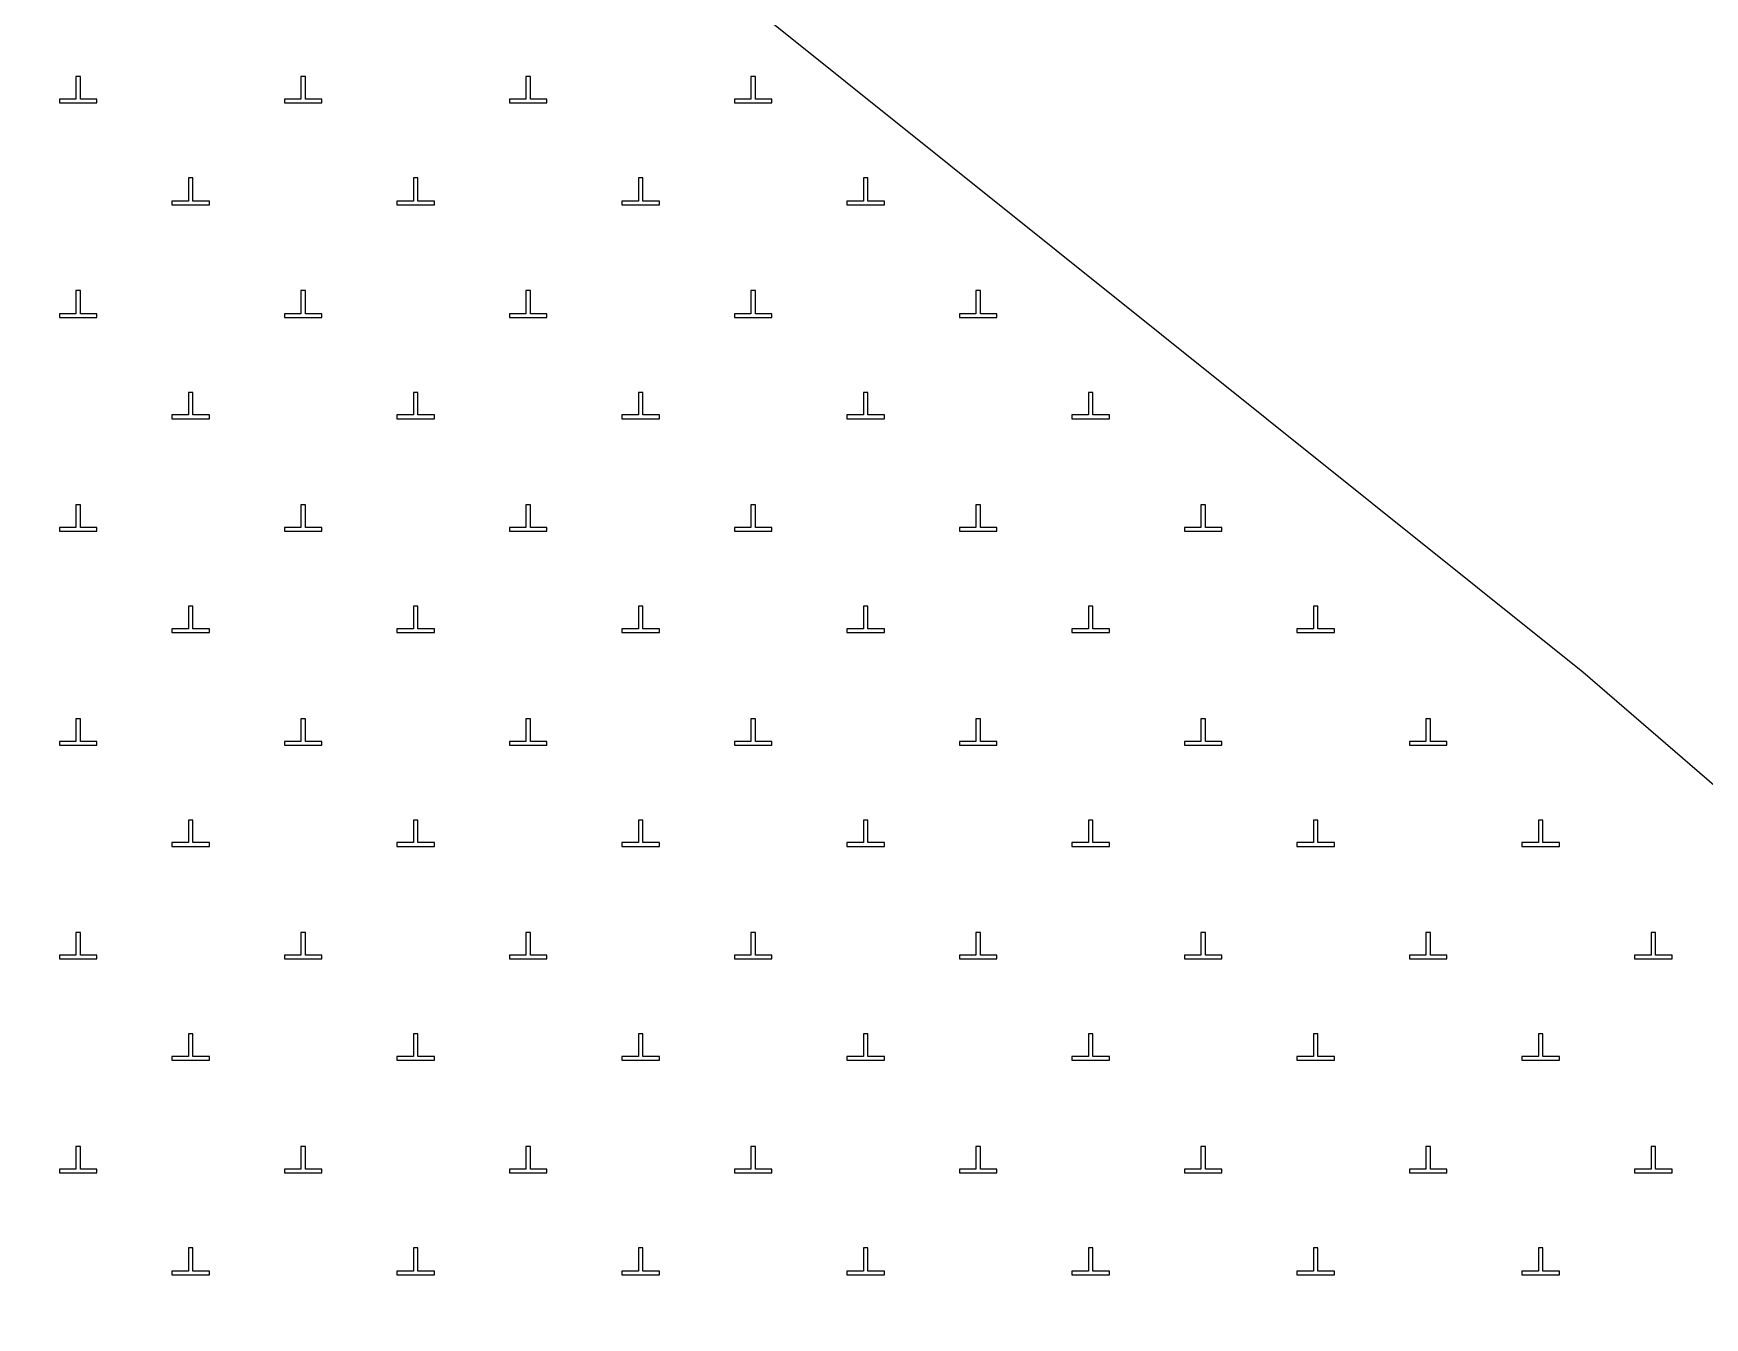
# Model space of a CAD drawing. Extents: x 550890 to 551618, y 1839259 to 1840146.
# Drawn here: x 551406.29 to 551428.57, y 1840058.04 to 1840075.16 of the extents above; entities that cross this region are included whole.
import ezdxf

# ---------------------------------------------------------------- set-up
doc = ezdxf.new("R2010")
doc.units = 0
doc.layers.add('Level 19', color=7, linetype='Continuous')
doc.layers.add('Level 23', color=7, linetype='Continuous')

msp = doc.modelspace()

# ---------------------------------------------------------------- linework, layer by layer
at = {"layer": 'Level 19'}
for p, q in [((551406.92, 1840074.58), (551406.86, 1840074.58)), ((551406.86, 1840074.58), (551406.86, 1840074.28)), ((551406.92, 1840074.28), (551406.92, 1840074.58)), ((551409.92, 1840074.58), (551409.86, 1840074.58)), ((551409.86, 1840074.58), (551409.86, 1840074.28)), ((551409.92, 1840074.28), (551409.92, 1840074.58)), ((551412.92, 1840074.58), (551412.86, 1840074.58)), ((551412.86, 1840074.58), (551412.86, 1840074.28)), ((551412.92, 1840074.28), (551412.92, 1840074.58)), ((551415.92, 1840074.58), (551415.86, 1840074.58)), ((551415.86, 1840074.58), (551415.86, 1840074.28)), ((551415.92, 1840074.28), (551415.92, 1840074.58)), ((551406.86, 1840074.28), (551406.64, 1840074.28)), ((551406.64, 1840074.28), (551406.64, 1840074.23)), ((551407.14, 1840074.28), (551406.92, 1840074.28)), ((551407.14, 1840074.23), (551407.14, 1840074.28)), ((551409.86, 1840074.28), (551409.64, 1840074.28)), ((551409.64, 1840074.28), (551409.64, 1840074.23)), ((551410.14, 1840074.28), (551409.92, 1840074.28)), ((551410.14, 1840074.23), (551410.14, 1840074.28)), ((551412.86, 1840074.28), (551412.64, 1840074.28)), ((551412.64, 1840074.28), (551412.64, 1840074.23)), ((551413.14, 1840074.28), (551412.92, 1840074.28)), ((551413.14, 1840074.23), (551413.14, 1840074.28)), ((551415.86, 1840074.28), (551415.64, 1840074.28)), ((551415.64, 1840074.28), (551415.64, 1840074.23)), ((551416.14, 1840074.28), (551415.92, 1840074.28)), ((551416.14, 1840074.23), (551416.14, 1840074.28)), ((551406.64, 1840074.23), (551407.14, 1840074.23)), ((551409.64, 1840074.23), (551410.14, 1840074.23)), ((551412.64, 1840074.23), (551413.14, 1840074.23)), ((551415.64, 1840074.23), (551416.14, 1840074.23)), ((551408.42, 1840073.23), (551408.36, 1840073.23)), ((551408.36, 1840073.23), (551408.36, 1840072.92)), ((551408.42, 1840072.92), (551408.42, 1840073.23)), ((551411.42, 1840073.23), (551411.36, 1840073.23)), ((551411.36, 1840073.23), (551411.36, 1840072.92)), ((551411.42, 1840072.92), (551411.42, 1840073.23)), ((551414.42, 1840073.23), (551414.36, 1840073.23)), ((551414.36, 1840073.23), (551414.36, 1840072.92)), ((551414.42, 1840072.92), (551414.42, 1840073.23)), ((551417.42, 1840073.23), (551417.36, 1840073.23)), ((551417.36, 1840073.23), (551417.36, 1840072.92)), ((551417.42, 1840072.92), (551417.42, 1840073.23)), ((551408.36, 1840072.92), (551408.14, 1840072.92)), ((551408.14, 1840072.92), (551408.14, 1840072.87)), ((551408.14, 1840072.87), (551408.64, 1840072.87)), ((551408.64, 1840072.92), (551408.42, 1840072.92)), ((551408.64, 1840072.87), (551408.64, 1840072.92)), ((551411.36, 1840072.92), (551411.14, 1840072.92)), ((551411.14, 1840072.92), (551411.14, 1840072.87)), ((551411.14, 1840072.87), (551411.64, 1840072.87)), ((551411.64, 1840072.92), (551411.42, 1840072.92)), ((551411.64, 1840072.87), (551411.64, 1840072.92)), ((551414.36, 1840072.92), (551414.14, 1840072.92)), ((551414.14, 1840072.92), (551414.14, 1840072.87)), ((551414.14, 1840072.87), (551414.64, 1840072.87)), ((551414.64, 1840072.92), (551414.42, 1840072.92)), ((551414.64, 1840072.87), (551414.64, 1840072.92)), ((551417.36, 1840072.92), (551417.14, 1840072.92)), ((551417.14, 1840072.92), (551417.14, 1840072.87)), ((551417.14, 1840072.87), (551417.64, 1840072.87)), ((551417.64, 1840072.92), (551417.42, 1840072.92)), ((551417.64, 1840072.87), (551417.64, 1840072.92)), ((551406.92, 1840071.73), (551406.86, 1840071.73)), ((551406.86, 1840071.73), (551406.86, 1840071.42)), ((551406.92, 1840071.42), (551406.92, 1840071.73)), ((551409.92, 1840071.73), (551409.86, 1840071.73)), ((551409.86, 1840071.73), (551409.86, 1840071.42)), ((551409.92, 1840071.42), (551409.92, 1840071.73)), ((551412.92, 1840071.73), (551412.86, 1840071.73)), ((551412.86, 1840071.73), (551412.86, 1840071.42)), ((551412.92, 1840071.42), (551412.92, 1840071.73)), ((551415.92, 1840071.73), (551415.86, 1840071.73)), ((551415.86, 1840071.73), (551415.86, 1840071.42)), ((551415.92, 1840071.42), (551415.92, 1840071.73)), ((551418.92, 1840071.73), (551418.86, 1840071.73)), ((551418.86, 1840071.73), (551418.86, 1840071.42)), ((551418.92, 1840071.42), (551418.92, 1840071.73)), ((551406.86, 1840071.42), (551406.64, 1840071.42)), ((551406.64, 1840071.42), (551406.64, 1840071.37)), ((551406.64, 1840071.37), (551407.14, 1840071.37)), ((551407.14, 1840071.42), (551406.92, 1840071.42)), ((551407.14, 1840071.37), (551407.14, 1840071.42)), ((551409.86, 1840071.42), (551409.64, 1840071.42)), ((551409.64, 1840071.42), (551409.64, 1840071.37)), ((551409.64, 1840071.37), (551410.14, 1840071.37)), ((551410.14, 1840071.42), (551409.92, 1840071.42)), ((551410.14, 1840071.37), (551410.14, 1840071.42)), ((551412.86, 1840071.42), (551412.64, 1840071.42)), ((551412.64, 1840071.42), (551412.64, 1840071.37)), ((551412.64, 1840071.37), (551413.14, 1840071.37)), ((551413.14, 1840071.42), (551412.92, 1840071.42)), ((551413.14, 1840071.37), (551413.14, 1840071.42)), ((551415.86, 1840071.42), (551415.64, 1840071.42)), ((551415.64, 1840071.42), (551415.64, 1840071.37)), ((551415.64, 1840071.37), (551416.14, 1840071.37)), ((551416.14, 1840071.42), (551415.92, 1840071.42)), ((551416.14, 1840071.37), (551416.14, 1840071.42)), ((551418.86, 1840071.42), (551418.64, 1840071.42)), ((551418.64, 1840071.42), (551418.64, 1840071.37)), ((551418.64, 1840071.37), (551419.14, 1840071.37)), ((551419.14, 1840071.42), (551418.92, 1840071.42)), ((551419.14, 1840071.37), (551419.14, 1840071.42)), ((551408.42, 1840070.37), (551408.36, 1840070.37)), ((551408.36, 1840070.37), (551408.36, 1840070.07)), ((551408.42, 1840070.07), (551408.42, 1840070.37)), ((551411.42, 1840070.37), (551411.36, 1840070.37)), ((551411.36, 1840070.37), (551411.36, 1840070.07)), ((551411.42, 1840070.07), (551411.42, 1840070.37)), ((551414.42, 1840070.37), (551414.36, 1840070.37)), ((551414.36, 1840070.37), (551414.36, 1840070.07)), ((551414.42, 1840070.07), (551414.42, 1840070.37)), ((551417.42, 1840070.37), (551417.36, 1840070.37)), ((551417.36, 1840070.37), (551417.36, 1840070.07)), ((551417.42, 1840070.07), (551417.42, 1840070.37)), ((551420.42, 1840070.37), (551420.36, 1840070.37)), ((551420.36, 1840070.37), (551420.36, 1840070.07)), ((551420.42, 1840070.07), (551420.42, 1840070.37)), ((551408.36, 1840070.07), (551408.14, 1840070.07)), ((551408.14, 1840070.07), (551408.14, 1840070.02)), ((551408.64, 1840070.07), (551408.42, 1840070.07)), ((551408.64, 1840070.02), (551408.64, 1840070.07)), ((551411.36, 1840070.07), (551411.14, 1840070.07)), ((551411.14, 1840070.07), (551411.14, 1840070.02)), ((551411.64, 1840070.07), (551411.42, 1840070.07)), ((551411.64, 1840070.02), (551411.64, 1840070.07)), ((551414.36, 1840070.07), (551414.14, 1840070.07)), ((551414.14, 1840070.07), (551414.14, 1840070.02)), ((551414.64, 1840070.07), (551414.42, 1840070.07)), ((551414.64, 1840070.02), (551414.64, 1840070.07)), ((551417.36, 1840070.07), (551417.14, 1840070.07)), ((551417.14, 1840070.07), (551417.14, 1840070.02)), ((551417.64, 1840070.07), (551417.42, 1840070.07)), ((551417.64, 1840070.02), (551417.64, 1840070.07)), ((551420.36, 1840070.07), (551420.14, 1840070.07)), ((551420.14, 1840070.07), (551420.14, 1840070.02)), ((551420.64, 1840070.07), (551420.42, 1840070.07)), ((551420.64, 1840070.02), (551420.64, 1840070.07)), ((551408.14, 1840070.02), (551408.64, 1840070.02)), ((551411.14, 1840070.02), (551411.64, 1840070.02)), ((551414.14, 1840070.02), (551414.64, 1840070.02)), ((551417.14, 1840070.02), (551417.64, 1840070.02)), ((551420.14, 1840070.02), (551420.64, 1840070.02)), ((551406.92, 1840068.87), (551406.86, 1840068.87)), ((551406.86, 1840068.87), (551406.86, 1840068.57)), ((551406.92, 1840068.57), (551406.92, 1840068.87)), ((551409.92, 1840068.87), (551409.86, 1840068.87)), ((551409.86, 1840068.87), (551409.86, 1840068.57)), ((551409.92, 1840068.57), (551409.92, 1840068.87)), ((551412.92, 1840068.87), (551412.86, 1840068.87)), ((551412.86, 1840068.87), (551412.86, 1840068.57)), ((551412.92, 1840068.57), (551412.92, 1840068.87)), ((551415.92, 1840068.87), (551415.86, 1840068.87)), ((551415.86, 1840068.87), (551415.86, 1840068.57)), ((551415.92, 1840068.57), (551415.92, 1840068.87)), ((551418.92, 1840068.87), (551418.86, 1840068.87)), ((551418.86, 1840068.87), (551418.86, 1840068.57)), ((551418.92, 1840068.57), (551418.92, 1840068.87)), ((551421.92, 1840068.87), (551421.86, 1840068.87)), ((551421.86, 1840068.87), (551421.86, 1840068.57)), ((551421.92, 1840068.57), (551421.92, 1840068.87)), ((551406.86, 1840068.57), (551406.64, 1840068.57)), ((551406.64, 1840068.57), (551406.64, 1840068.52)), ((551406.64, 1840068.52), (551407.14, 1840068.52)), ((551407.14, 1840068.57), (551406.92, 1840068.57)), ((551407.14, 1840068.52), (551407.14, 1840068.57)), ((551409.86, 1840068.57), (551409.64, 1840068.57)), ((551409.64, 1840068.57), (551409.64, 1840068.52)), ((551409.64, 1840068.52), (551410.14, 1840068.52)), ((551410.14, 1840068.57), (551409.92, 1840068.57)), ((551410.14, 1840068.52), (551410.14, 1840068.57)), ((551412.86, 1840068.57), (551412.64, 1840068.57)), ((551412.64, 1840068.57), (551412.64, 1840068.52)), ((551412.64, 1840068.52), (551413.14, 1840068.52)), ((551413.14, 1840068.57), (551412.92, 1840068.57)), ((551413.14, 1840068.52), (551413.14, 1840068.57)), ((551415.86, 1840068.57), (551415.64, 1840068.57)), ((551415.64, 1840068.57), (551415.64, 1840068.52)), ((551415.64, 1840068.52), (551416.14, 1840068.52)), ((551416.14, 1840068.57), (551415.92, 1840068.57)), ((551416.14, 1840068.52), (551416.14, 1840068.57)), ((551418.86, 1840068.57), (551418.64, 1840068.57)), ((551418.64, 1840068.57), (551418.64, 1840068.52)), ((551418.64, 1840068.52), (551419.14, 1840068.52)), ((551419.14, 1840068.57), (551418.92, 1840068.57)), ((551419.14, 1840068.52), (551419.14, 1840068.57)), ((551421.86, 1840068.57), (551421.64, 1840068.57)), ((551421.64, 1840068.57), (551421.64, 1840068.52)), ((551421.64, 1840068.52), (551422.14, 1840068.52)), ((551422.14, 1840068.57), (551421.92, 1840068.57)), ((551422.14, 1840068.52), (551422.14, 1840068.57)), ((551408.42, 1840067.52), (551408.36, 1840067.52)), ((551408.36, 1840067.52), (551408.36, 1840067.22)), ((551408.42, 1840067.22), (551408.42, 1840067.52)), ((551411.42, 1840067.52), (551411.36, 1840067.52)), ((551411.36, 1840067.52), (551411.36, 1840067.22)), ((551411.42, 1840067.22), (551411.42, 1840067.52)), ((551414.42, 1840067.52), (551414.36, 1840067.52)), ((551414.36, 1840067.52), (551414.36, 1840067.22)), ((551414.42, 1840067.22), (551414.42, 1840067.52)), ((551417.42, 1840067.52), (551417.36, 1840067.52)), ((551417.36, 1840067.52), (551417.36, 1840067.22)), ((551417.42, 1840067.22), (551417.42, 1840067.52)), ((551420.42, 1840067.52), (551420.36, 1840067.52)), ((551420.36, 1840067.52), (551420.36, 1840067.22)), ((551420.42, 1840067.22), (551420.42, 1840067.52)), ((551423.42, 1840067.52), (551423.36, 1840067.52)), ((551423.36, 1840067.52), (551423.36, 1840067.22)), ((551423.42, 1840067.22), (551423.42, 1840067.52)), ((551408.36, 1840067.22), (551408.14, 1840067.22)), ((551408.14, 1840067.22), (551408.14, 1840067.17)), ((551408.14, 1840067.17), (551408.64, 1840067.17)), ((551408.64, 1840067.22), (551408.42, 1840067.22)), ((551408.64, 1840067.17), (551408.64, 1840067.22)), ((551411.36, 1840067.22), (551411.14, 1840067.22)), ((551411.14, 1840067.22), (551411.14, 1840067.17)), ((551411.14, 1840067.17), (551411.64, 1840067.17)), ((551411.64, 1840067.22), (551411.42, 1840067.22)), ((551411.64, 1840067.17), (551411.64, 1840067.22)), ((551414.36, 1840067.22), (551414.14, 1840067.22)), ((551414.14, 1840067.22), (551414.14, 1840067.17)), ((551414.14, 1840067.17), (551414.64, 1840067.17)), ((551414.64, 1840067.22), (551414.42, 1840067.22)), ((551414.64, 1840067.17), (551414.64, 1840067.22)), ((551417.36, 1840067.22), (551417.14, 1840067.22)), ((551417.14, 1840067.22), (551417.14, 1840067.17)), ((551417.14, 1840067.17), (551417.64, 1840067.17)), ((551417.64, 1840067.22), (551417.42, 1840067.22)), ((551417.64, 1840067.17), (551417.64, 1840067.22)), ((551420.36, 1840067.22), (551420.14, 1840067.22)), ((551420.14, 1840067.22), (551420.14, 1840067.17)), ((551420.14, 1840067.17), (551420.64, 1840067.17)), ((551420.64, 1840067.22), (551420.42, 1840067.22)), ((551420.64, 1840067.17), (551420.64, 1840067.22)), ((551423.36, 1840067.22), (551423.14, 1840067.22)), ((551423.14, 1840067.22), (551423.14, 1840067.17)), ((551423.14, 1840067.17), (551423.64, 1840067.17)), ((551423.64, 1840067.22), (551423.42, 1840067.22)), ((551423.64, 1840067.17), (551423.64, 1840067.22)), ((551406.92, 1840066.02), (551406.86, 1840066.02)), ((551406.86, 1840066.02), (551406.86, 1840065.72)), ((551406.92, 1840065.72), (551406.92, 1840066.02)), ((551409.92, 1840066.02), (551409.86, 1840066.02)), ((551409.86, 1840066.02), (551409.86, 1840065.72)), ((551409.92, 1840065.72), (551409.92, 1840066.02)), ((551412.92, 1840066.02), (551412.86, 1840066.02)), ((551412.86, 1840066.02), (551412.86, 1840065.72)), ((551412.92, 1840065.72), (551412.92, 1840066.02)), ((551415.92, 1840066.02), (551415.86, 1840066.02)), ((551415.86, 1840066.02), (551415.86, 1840065.72)), ((551415.92, 1840065.72), (551415.92, 1840066.02)), ((551418.92, 1840066.02), (551418.86, 1840066.02)), ((551418.86, 1840066.02), (551418.86, 1840065.72)), ((551418.92, 1840065.72), (551418.92, 1840066.02)), ((551421.92, 1840066.02), (551421.86, 1840066.02)), ((551421.86, 1840066.02), (551421.86, 1840065.72)), ((551421.92, 1840065.72), (551421.92, 1840066.02)), ((551424.92, 1840066.02), (551424.86, 1840066.02)), ((551424.86, 1840066.02), (551424.86, 1840065.72)), ((551424.92, 1840065.72), (551424.92, 1840066.02)), ((551406.86, 1840065.72), (551406.64, 1840065.72)), ((551406.64, 1840065.72), (551406.64, 1840065.67)), ((551406.64, 1840065.67), (551407.14, 1840065.67)), ((551407.14, 1840065.72), (551406.92, 1840065.72)), ((551407.14, 1840065.67), (551407.14, 1840065.72)), ((551409.86, 1840065.72), (551409.64, 1840065.72)), ((551409.64, 1840065.72), (551409.64, 1840065.67)), ((551409.64, 1840065.67), (551410.14, 1840065.67)), ((551410.14, 1840065.72), (551409.92, 1840065.72)), ((551410.14, 1840065.67), (551410.14, 1840065.72)), ((551412.86, 1840065.72), (551412.64, 1840065.72)), ((551412.64, 1840065.72), (551412.64, 1840065.67)), ((551412.64, 1840065.67), (551413.14, 1840065.67)), ((551413.14, 1840065.72), (551412.92, 1840065.72)), ((551413.14, 1840065.67), (551413.14, 1840065.72)), ((551415.86, 1840065.72), (551415.64, 1840065.72)), ((551415.64, 1840065.72), (551415.64, 1840065.67)), ((551415.64, 1840065.67), (551416.14, 1840065.67)), ((551416.14, 1840065.72), (551415.92, 1840065.72)), ((551416.14, 1840065.67), (551416.14, 1840065.72)), ((551418.86, 1840065.72), (551418.64, 1840065.72)), ((551418.64, 1840065.72), (551418.64, 1840065.67)), ((551418.64, 1840065.67), (551419.14, 1840065.67)), ((551419.14, 1840065.72), (551418.92, 1840065.72)), ((551419.14, 1840065.67), (551419.14, 1840065.72)), ((551421.86, 1840065.72), (551421.64, 1840065.72)), ((551421.64, 1840065.72), (551421.64, 1840065.67)), ((551421.64, 1840065.67), (551422.14, 1840065.67)), ((551422.14, 1840065.72), (551421.92, 1840065.72)), ((551422.14, 1840065.67), (551422.14, 1840065.72)), ((551424.86, 1840065.72), (551424.64, 1840065.72)), ((551424.64, 1840065.72), (551424.64, 1840065.67)), ((551424.64, 1840065.67), (551425.14, 1840065.67)), ((551425.14, 1840065.72), (551424.92, 1840065.72)), ((551425.14, 1840065.67), (551425.14, 1840065.72)), ((551408.42, 1840064.67), (551408.36, 1840064.67)), ((551408.36, 1840064.67), (551408.36, 1840064.37)), ((551408.42, 1840064.37), (551408.42, 1840064.67)), ((551411.42, 1840064.67), (551411.36, 1840064.67)), ((551411.36, 1840064.67), (551411.36, 1840064.37)), ((551411.42, 1840064.37), (551411.42, 1840064.67)), ((551414.42, 1840064.67), (551414.36, 1840064.67)), ((551414.36, 1840064.67), (551414.36, 1840064.37)), ((551414.42, 1840064.37), (551414.42, 1840064.67)), ((551417.42, 1840064.67), (551417.36, 1840064.67)), ((551417.36, 1840064.67), (551417.36, 1840064.37)), ((551417.42, 1840064.37), (551417.42, 1840064.67)), ((551420.42, 1840064.67), (551420.36, 1840064.67)), ((551420.36, 1840064.67), (551420.36, 1840064.37)), ((551420.42, 1840064.37), (551420.42, 1840064.67)), ((551423.42, 1840064.67), (551423.36, 1840064.67)), ((551423.36, 1840064.67), (551423.36, 1840064.37)), ((551423.42, 1840064.37), (551423.42, 1840064.67)), ((551426.42, 1840064.67), (551426.36, 1840064.67)), ((551426.36, 1840064.67), (551426.36, 1840064.37)), ((551426.42, 1840064.37), (551426.42, 1840064.67)), ((551408.36, 1840064.37), (551408.14, 1840064.37)), ((551408.14, 1840064.37), (551408.14, 1840064.32)), ((551408.14, 1840064.32), (551408.64, 1840064.32)), ((551408.64, 1840064.37), (551408.42, 1840064.37)), ((551408.64, 1840064.32), (551408.64, 1840064.37)), ((551411.36, 1840064.37), (551411.14, 1840064.37)), ((551411.14, 1840064.37), (551411.14, 1840064.32)), ((551411.14, 1840064.32), (551411.64, 1840064.32)), ((551411.64, 1840064.37), (551411.42, 1840064.37)), ((551411.64, 1840064.32), (551411.64, 1840064.37)), ((551414.36, 1840064.37), (551414.14, 1840064.37)), ((551414.14, 1840064.37), (551414.14, 1840064.32)), ((551414.14, 1840064.32), (551414.64, 1840064.32)), ((551414.64, 1840064.37), (551414.42, 1840064.37)), ((551414.64, 1840064.32), (551414.64, 1840064.37)), ((551417.36, 1840064.37), (551417.14, 1840064.37)), ((551417.14, 1840064.37), (551417.14, 1840064.32)), ((551417.14, 1840064.32), (551417.64, 1840064.32)), ((551417.64, 1840064.37), (551417.42, 1840064.37)), ((551417.64, 1840064.32), (551417.64, 1840064.37)), ((551420.36, 1840064.37), (551420.14, 1840064.37)), ((551420.14, 1840064.37), (551420.14, 1840064.32)), ((551420.14, 1840064.32), (551420.64, 1840064.32)), ((551420.64, 1840064.37), (551420.42, 1840064.37)), ((551420.64, 1840064.32), (551420.64, 1840064.37)), ((551423.36, 1840064.37), (551423.14, 1840064.37)), ((551423.14, 1840064.37), (551423.14, 1840064.32)), ((551423.14, 1840064.32), (551423.64, 1840064.32)), ((551423.64, 1840064.37), (551423.42, 1840064.37)), ((551423.64, 1840064.32), (551423.64, 1840064.37)), ((551426.36, 1840064.37), (551426.14, 1840064.37)), ((551426.14, 1840064.37), (551426.14, 1840064.32)), ((551426.14, 1840064.32), (551426.64, 1840064.32)), ((551426.64, 1840064.37), (551426.42, 1840064.37)), ((551426.64, 1840064.32), (551426.64, 1840064.37)), ((551406.92, 1840063.17), (551406.86, 1840063.17)), ((551406.86, 1840063.17), (551406.86, 1840062.87)), ((551406.92, 1840062.87), (551406.92, 1840063.17)), ((551409.92, 1840063.17), (551409.86, 1840063.17)), ((551409.86, 1840063.17), (551409.86, 1840062.87)), ((551409.92, 1840062.87), (551409.92, 1840063.17)), ((551412.92, 1840063.17), (551412.86, 1840063.17)), ((551412.86, 1840063.17), (551412.86, 1840062.87)), ((551412.92, 1840062.87), (551412.92, 1840063.17)), ((551415.92, 1840063.17), (551415.86, 1840063.17)), ((551415.86, 1840063.17), (551415.86, 1840062.87)), ((551415.92, 1840062.87), (551415.92, 1840063.17)), ((551418.92, 1840063.17), (551418.86, 1840063.17)), ((551418.86, 1840063.17), (551418.86, 1840062.87)), ((551418.92, 1840062.87), (551418.92, 1840063.17)), ((551421.92, 1840063.17), (551421.86, 1840063.17)), ((551421.86, 1840063.17), (551421.86, 1840062.87)), ((551421.92, 1840062.87), (551421.92, 1840063.17)), ((551424.92, 1840063.17), (551424.86, 1840063.17)), ((551424.86, 1840063.17), (551424.86, 1840062.87)), ((551424.92, 1840062.87), (551424.92, 1840063.17)), ((551427.92, 1840063.17), (551427.86, 1840063.17)), ((551427.86, 1840063.17), (551427.86, 1840062.87)), ((551427.92, 1840062.87), (551427.92, 1840063.17)), ((551406.86, 1840062.87), (551406.64, 1840062.87)), ((551406.64, 1840062.87), (551406.64, 1840062.82)), ((551406.64, 1840062.82), (551407.14, 1840062.82)), ((551407.14, 1840062.87), (551406.92, 1840062.87)), ((551407.14, 1840062.82), (551407.14, 1840062.87)), ((551409.86, 1840062.87), (551409.64, 1840062.87)), ((551409.64, 1840062.87), (551409.64, 1840062.82)), ((551409.64, 1840062.82), (551410.14, 1840062.82)), ((551410.14, 1840062.87), (551409.92, 1840062.87)), ((551410.14, 1840062.82), (551410.14, 1840062.87)), ((551412.86, 1840062.87), (551412.64, 1840062.87)), ((551412.64, 1840062.87), (551412.64, 1840062.82)), ((551412.64, 1840062.82), (551413.14, 1840062.82)), ((551413.14, 1840062.87), (551412.92, 1840062.87)), ((551413.14, 1840062.82), (551413.14, 1840062.87)), ((551415.86, 1840062.87), (551415.64, 1840062.87)), ((551415.64, 1840062.87), (551415.64, 1840062.82)), ((551415.64, 1840062.82), (551416.14, 1840062.82)), ((551416.14, 1840062.87), (551415.92, 1840062.87)), ((551416.14, 1840062.82), (551416.14, 1840062.87)), ((551418.86, 1840062.87), (551418.64, 1840062.87)), ((551418.64, 1840062.87), (551418.64, 1840062.82)), ((551418.64, 1840062.82), (551419.14, 1840062.82)), ((551419.14, 1840062.87), (551418.92, 1840062.87)), ((551419.14, 1840062.82), (551419.14, 1840062.87)), ((551421.86, 1840062.87), (551421.64, 1840062.87)), ((551421.64, 1840062.87), (551421.64, 1840062.82)), ((551421.64, 1840062.82), (551422.14, 1840062.82)), ((551422.14, 1840062.87), (551421.92, 1840062.87)), ((551422.14, 1840062.82), (551422.14, 1840062.87)), ((551424.86, 1840062.87), (551424.64, 1840062.87)), ((551424.64, 1840062.87), (551424.64, 1840062.82)), ((551424.64, 1840062.82), (551425.14, 1840062.82)), ((551425.14, 1840062.87), (551424.92, 1840062.87)), ((551425.14, 1840062.82), (551425.14, 1840062.87)), ((551427.86, 1840062.87), (551427.64, 1840062.87)), ((551427.64, 1840062.87), (551427.64, 1840062.82)), ((551427.64, 1840062.82), (551428.14, 1840062.82)), ((551428.14, 1840062.87), (551427.92, 1840062.87)), ((551428.14, 1840062.82), (551428.14, 1840062.87)), ((551408.42, 1840061.82), (551408.36, 1840061.82)), ((551408.36, 1840061.82), (551408.36, 1840061.52)), ((551408.42, 1840061.52), (551408.42, 1840061.82)), ((551411.42, 1840061.82), (551411.36, 1840061.82)), ((551411.36, 1840061.82), (551411.36, 1840061.52)), ((551411.42, 1840061.52), (551411.42, 1840061.82)), ((551414.42, 1840061.82), (551414.36, 1840061.82)), ((551414.36, 1840061.82), (551414.36, 1840061.52)), ((551414.42, 1840061.52), (551414.42, 1840061.82)), ((551417.42, 1840061.82), (551417.36, 1840061.82)), ((551417.36, 1840061.82), (551417.36, 1840061.52)), ((551417.42, 1840061.52), (551417.42, 1840061.82)), ((551420.42, 1840061.82), (551420.36, 1840061.82)), ((551420.36, 1840061.82), (551420.36, 1840061.52)), ((551420.42, 1840061.52), (551420.42, 1840061.82)), ((551423.42, 1840061.82), (551423.36, 1840061.82)), ((551423.36, 1840061.82), (551423.36, 1840061.52)), ((551423.42, 1840061.52), (551423.42, 1840061.82)), ((551426.42, 1840061.82), (551426.36, 1840061.82)), ((551426.36, 1840061.82), (551426.36, 1840061.52)), ((551426.42, 1840061.52), (551426.42, 1840061.82)), ((551408.36, 1840061.52), (551408.14, 1840061.52)), ((551408.14, 1840061.52), (551408.14, 1840061.47)), ((551408.14, 1840061.47), (551408.64, 1840061.47)), ((551408.64, 1840061.52), (551408.42, 1840061.52)), ((551408.64, 1840061.47), (551408.64, 1840061.52)), ((551411.36, 1840061.52), (551411.14, 1840061.52)), ((551411.14, 1840061.52), (551411.14, 1840061.47)), ((551411.14, 1840061.47), (551411.64, 1840061.47)), ((551411.64, 1840061.52), (551411.42, 1840061.52)), ((551411.64, 1840061.47), (551411.64, 1840061.52)), ((551414.36, 1840061.52), (551414.14, 1840061.52)), ((551414.14, 1840061.52), (551414.14, 1840061.47)), ((551414.14, 1840061.47), (551414.64, 1840061.47)), ((551414.64, 1840061.52), (551414.42, 1840061.52)), ((551414.64, 1840061.47), (551414.64, 1840061.52)), ((551417.36, 1840061.52), (551417.14, 1840061.52)), ((551417.14, 1840061.52), (551417.14, 1840061.47)), ((551417.14, 1840061.47), (551417.64, 1840061.47)), ((551417.64, 1840061.52), (551417.42, 1840061.52)), ((551417.64, 1840061.47), (551417.64, 1840061.52)), ((551420.36, 1840061.52), (551420.14, 1840061.52)), ((551420.14, 1840061.52), (551420.14, 1840061.47)), ((551420.14, 1840061.47), (551420.64, 1840061.47)), ((551420.64, 1840061.52), (551420.42, 1840061.52)), ((551420.64, 1840061.47), (551420.64, 1840061.52)), ((551423.36, 1840061.52), (551423.14, 1840061.52)), ((551423.14, 1840061.52), (551423.14, 1840061.47)), ((551423.14, 1840061.47), (551423.64, 1840061.47)), ((551423.64, 1840061.52), (551423.42, 1840061.52)), ((551423.64, 1840061.47), (551423.64, 1840061.52)), ((551426.36, 1840061.52), (551426.14, 1840061.52)), ((551426.14, 1840061.52), (551426.14, 1840061.47)), ((551426.14, 1840061.47), (551426.64, 1840061.47)), ((551426.64, 1840061.52), (551426.42, 1840061.52)), ((551426.64, 1840061.47), (551426.64, 1840061.52)), ((551406.92, 1840060.32), (551406.86, 1840060.32)), ((551406.86, 1840060.32), (551406.86, 1840060.02)), ((551406.92, 1840060.02), (551406.92, 1840060.32)), ((551409.92, 1840060.32), (551409.86, 1840060.32)), ((551409.86, 1840060.32), (551409.86, 1840060.02)), ((551409.92, 1840060.02), (551409.92, 1840060.32)), ((551412.92, 1840060.32), (551412.86, 1840060.32)), ((551412.86, 1840060.32), (551412.86, 1840060.02)), ((551412.92, 1840060.02), (551412.92, 1840060.32)), ((551415.92, 1840060.32), (551415.86, 1840060.32)), ((551415.86, 1840060.32), (551415.86, 1840060.02)), ((551415.92, 1840060.02), (551415.92, 1840060.32)), ((551418.92, 1840060.32), (551418.86, 1840060.32)), ((551418.86, 1840060.32), (551418.86, 1840060.02)), ((551418.92, 1840060.02), (551418.92, 1840060.32)), ((551421.92, 1840060.32), (551421.86, 1840060.32)), ((551421.86, 1840060.32), (551421.86, 1840060.02)), ((551421.92, 1840060.02), (551421.92, 1840060.32)), ((551424.92, 1840060.32), (551424.86, 1840060.32)), ((551424.86, 1840060.32), (551424.86, 1840060.02)), ((551424.92, 1840060.02), (551424.92, 1840060.32)), ((551427.92, 1840060.32), (551427.86, 1840060.32)), ((551427.86, 1840060.32), (551427.86, 1840060.02)), ((551427.92, 1840060.02), (551427.92, 1840060.32)), ((551406.86, 1840060.02), (551406.64, 1840060.02)), ((551406.64, 1840060.02), (551406.64, 1840059.97)), ((551407.14, 1840060.02), (551406.92, 1840060.02)), ((551407.14, 1840059.97), (551407.14, 1840060.02)), ((551409.86, 1840060.02), (551409.64, 1840060.02)), ((551409.64, 1840060.02), (551409.64, 1840059.97)), ((551410.14, 1840060.02), (551409.92, 1840060.02)), ((551410.14, 1840059.97), (551410.14, 1840060.02)), ((551412.86, 1840060.02), (551412.64, 1840060.02)), ((551412.64, 1840060.02), (551412.64, 1840059.97)), ((551413.14, 1840060.02), (551412.92, 1840060.02)), ((551413.14, 1840059.97), (551413.14, 1840060.02)), ((551415.86, 1840060.02), (551415.64, 1840060.02)), ((551415.64, 1840060.02), (551415.64, 1840059.97)), ((551416.14, 1840060.02), (551415.92, 1840060.02)), ((551416.14, 1840059.97), (551416.14, 1840060.02)), ((551418.86, 1840060.02), (551418.64, 1840060.02)), ((551418.64, 1840060.02), (551418.64, 1840059.97)), ((551419.14, 1840060.02), (551418.92, 1840060.02)), ((551419.14, 1840059.97), (551419.14, 1840060.02)), ((551421.86, 1840060.02), (551421.64, 1840060.02)), ((551421.64, 1840060.02), (551421.64, 1840059.97)), ((551422.14, 1840060.02), (551421.92, 1840060.02)), ((551422.14, 1840059.97), (551422.14, 1840060.02)), ((551424.86, 1840060.02), (551424.64, 1840060.02)), ((551424.64, 1840060.02), (551424.64, 1840059.97)), ((551425.14, 1840060.02), (551424.92, 1840060.02)), ((551425.14, 1840059.97), (551425.14, 1840060.02)), ((551427.86, 1840060.02), (551427.64, 1840060.02)), ((551427.64, 1840060.02), (551427.64, 1840059.97)), ((551428.14, 1840060.02), (551427.92, 1840060.02)), ((551428.14, 1840059.97), (551428.14, 1840060.02)), ((551406.64, 1840059.97), (551407.14, 1840059.97)), ((551409.64, 1840059.97), (551410.14, 1840059.97)), ((551412.64, 1840059.97), (551413.14, 1840059.97)), ((551415.64, 1840059.97), (551416.14, 1840059.97)), ((551418.64, 1840059.97), (551419.14, 1840059.97)), ((551421.64, 1840059.97), (551422.14, 1840059.97)), ((551424.64, 1840059.97), (551425.14, 1840059.97)), ((551427.64, 1840059.97), (551428.14, 1840059.97)), ((551408.42, 1840058.97), (551408.36, 1840058.97)), ((551408.36, 1840058.97), (551408.36, 1840058.66)), ((551408.42, 1840058.66), (551408.42, 1840058.97)), ((551411.42, 1840058.97), (551411.36, 1840058.97)), ((551411.36, 1840058.97), (551411.36, 1840058.66)), ((551411.42, 1840058.66), (551411.42, 1840058.97)), ((551414.42, 1840058.97), (551414.36, 1840058.97)), ((551414.36, 1840058.97), (551414.36, 1840058.66)), ((551414.42, 1840058.66), (551414.42, 1840058.97)), ((551417.42, 1840058.97), (551417.36, 1840058.97)), ((551417.36, 1840058.97), (551417.36, 1840058.66)), ((551417.42, 1840058.66), (551417.42, 1840058.97)), ((551420.42, 1840058.97), (551420.36, 1840058.97)), ((551420.36, 1840058.97), (551420.36, 1840058.66)), ((551420.42, 1840058.66), (551420.42, 1840058.97)), ((551423.42, 1840058.97), (551423.36, 1840058.97)), ((551423.36, 1840058.97), (551423.36, 1840058.66)), ((551423.42, 1840058.66), (551423.42, 1840058.97)), ((551426.42, 1840058.97), (551426.36, 1840058.97)), ((551426.36, 1840058.97), (551426.36, 1840058.66)), ((551426.42, 1840058.66), (551426.42, 1840058.97)), ((551408.36, 1840058.66), (551408.14, 1840058.66)), ((551408.14, 1840058.66), (551408.14, 1840058.61)), ((551408.14, 1840058.61), (551408.64, 1840058.61)), ((551408.64, 1840058.66), (551408.42, 1840058.66)), ((551408.64, 1840058.61), (551408.64, 1840058.66)), ((551411.36, 1840058.66), (551411.14, 1840058.66)), ((551411.14, 1840058.66), (551411.14, 1840058.61)), ((551411.14, 1840058.61), (551411.64, 1840058.61)), ((551411.64, 1840058.66), (551411.42, 1840058.66)), ((551411.64, 1840058.61), (551411.64, 1840058.66)), ((551414.36, 1840058.66), (551414.14, 1840058.66)), ((551414.14, 1840058.66), (551414.14, 1840058.61)), ((551414.14, 1840058.61), (551414.64, 1840058.61)), ((551414.64, 1840058.66), (551414.42, 1840058.66)), ((551414.64, 1840058.61), (551414.64, 1840058.66)), ((551417.36, 1840058.66), (551417.14, 1840058.66)), ((551417.14, 1840058.66), (551417.14, 1840058.61)), ((551417.14, 1840058.61), (551417.64, 1840058.61)), ((551417.64, 1840058.66), (551417.42, 1840058.66)), ((551417.64, 1840058.61), (551417.64, 1840058.66)), ((551420.36, 1840058.66), (551420.14, 1840058.66)), ((551420.14, 1840058.66), (551420.14, 1840058.61)), ((551420.14, 1840058.61), (551420.64, 1840058.61)), ((551420.64, 1840058.66), (551420.42, 1840058.66)), ((551420.64, 1840058.61), (551420.64, 1840058.66)), ((551423.36, 1840058.66), (551423.14, 1840058.66)), ((551423.14, 1840058.66), (551423.14, 1840058.61)), ((551423.14, 1840058.61), (551423.64, 1840058.61)), ((551423.64, 1840058.66), (551423.42, 1840058.66)), ((551423.64, 1840058.61), (551423.64, 1840058.66)), ((551426.36, 1840058.66), (551426.14, 1840058.66)), ((551426.14, 1840058.66), (551426.14, 1840058.61)), ((551426.14, 1840058.61), (551426.64, 1840058.61)), ((551426.64, 1840058.66), (551426.42, 1840058.66)), ((551426.64, 1840058.61), (551426.64, 1840058.66))]:
    msp.add_line(p, q, dxfattribs=at)
at = {"layer": 'Level 23'}
msp.add_lwpolyline([(551536.48, 1839869.75), (551540.82, 1839945.93), (551540.38, 1839955.25), (551538.81, 1839963.99), (551536.79, 1839970.12), (551532.43, 1839978.75), (551527.81, 1839986.2), (551521.78, 1839991.93), (551515.92, 1839996.51), (551468.78, 1840031.67), (551456.7, 1840040.77), (551447.59, 1840048.84), (551426.95, 1840066.64), (551402.18, 1840086.48), (551380.41, 1840102.63)], dxfattribs=at)

doc.saveas('drawing.dxf')
